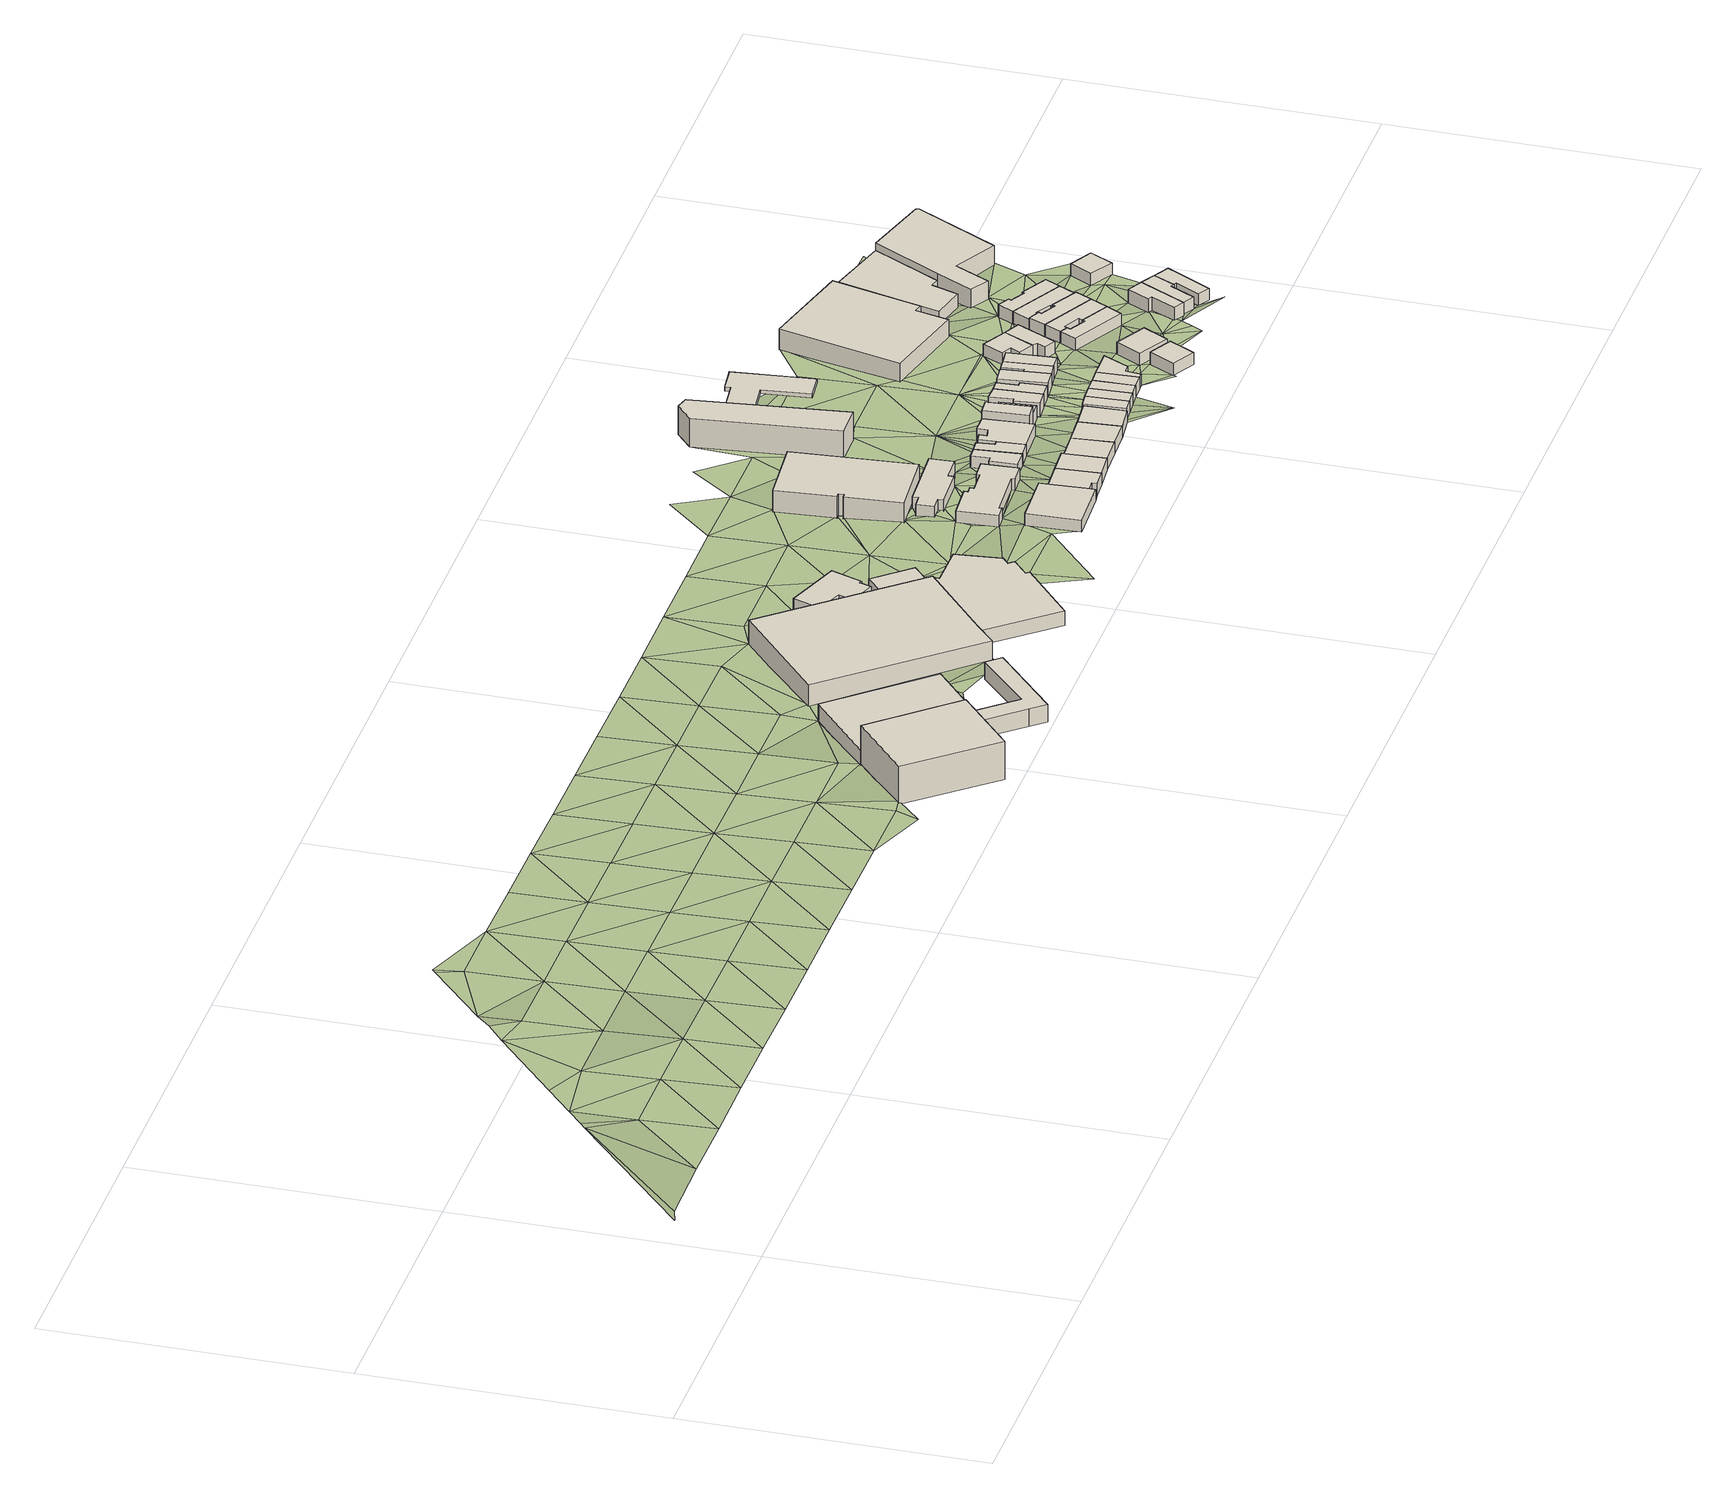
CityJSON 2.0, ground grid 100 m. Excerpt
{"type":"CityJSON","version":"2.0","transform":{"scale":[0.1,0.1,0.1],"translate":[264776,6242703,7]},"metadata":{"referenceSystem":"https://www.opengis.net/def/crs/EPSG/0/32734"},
"CityObjects":{
"building1":{"type":"Building","attributes":{"address":"33 Salt River Road Salt River Cape Town","building":"industrial","building:levels":"4","footprint":{"type":"Polygon"},"plus_code":"CMXXXRXQ+XXR","ground_height":13.83,"building_height":12.5,"roof_height":26.33},"geometry":[{"type":"Solid","lod":"1","boundaries":[[[[0,1,2,3,4]],[[1,5,6,7,2]],[[5,8,9,10,11,7,6]],[[8,0,4,3,11,10,9]],[[3,2,7,11]],[[8,5,1,0]]]]}]},
"building2":{"type":"Building","attributes":{"address":"Salt River Road Salt River Cape Town","building":"commercial","building:levels":"1","footprint":{"type":"Polygon"},"plus_code":"CQX9XQXW+XVV","ground_height":13.51,"building_height":4.1,"roof_height":17.61},"geometry":[{"type":"Solid","lod":"1","boundaries":[[[[12,13,9,4]],[[13,14,15,9]],[[14,16,17,15]],[[16,18,19,17]],[[18,20,21,19]],[[20,22,23,21]],[[22,24,25,23]],[[24,26,27,25]],[[26,28,29,27]],[[28,30,31,29]],[[30,32,33,31]],[[32,12,4,33]],[[4,9,15,17,19,21,23,25,27,29,31,33]],[[32,30,28,26,24,22,20,18,16,14,13,12]]]]}]},
"building3":{"type":"Building","attributes":{"address":"Salt River","building":"industrial","building:levels":"2","footprint":{"type":"Polygon"},"plus_code":"CVX8XFXF+XPW","ground_height":11.62,"building_height":6.9,"roof_height":18.52},"geometry":[{"type":"Solid","lod":"1","boundaries":[[[[34,35,36,37,38]],[[35,39,40,41,37,36]],[[39,42,43,41,40]],[[42,44,45,43]],[[44,34,38,45]],[[38,37,41,43,45]],[[44,42,39,35,34]]]]}]},
"building4":{"type":"Building","attributes":{"address":"10 Durham Avenue Salt River Cape Town","building":"commercial","building:levels":"1","footprint":{"type":"Polygon"},"plus_code":"C2XXX3XH+X3V","ground_height":12.33,"building_height":4.1,"roof_height":16.43},"geometry":[{"type":"Solid","lod":"1","boundaries":[[[[46,47,48,36]],[[47,49,50,48]],[[49,51,52,50]],[[51,53,54,52]],[[53,55,56,54]],[[55,57,58,56]],[[57,59,60,58]],[[59,61,62,60]],[[61,63,64,62]],[[63,65,40,64]],[[65,46,36,40]],[[36,48,50,52,54,56,58,60,62,64,40]],[[65,63,61,59,57,55,53,51,49,47,46]]]]}]},
"building5":{"type":"Building","attributes":{"address":"2 Durham Avenue Salt River 0792 Cape Town Western Cape","building":"retail","building:levels":"1","footprint":{"type":"Polygon"},"plus_code":"C2XPX3X6+X2R","ground_height":10.75,"building_height":4.1,"roof_height":14.85},"geometry":[{"type":"Solid","lod":"1","boundaries":[[[[66,67,68,69]],[[67,70,71,68]],[[70,72,73,71]],[[72,74,75,73]],[[74,76,77,75]],[[76,78,79,77]],[[78,80,81,79]],[[80,66,69,81]],[[69,68,71,73,75,77,79,81]],[[80,78,76,74,72,70,67,66]]]]}]},
"building6":{"type":"Building","attributes":{"address":"Salt River","building":"retail","building:levels":"1","footprint":{"type":"Polygon"},"plus_code":"C3X4XJXW+XCV","ground_height":11.52,"building_height":4.1,"roof_height":15.62},"geometry":[{"type":"Solid","lod":"1","boundaries":[[[[82,83,84,85]],[[83,86,87,84]],[[86,88,89,87]],[[88,82,85,89]],[[85,84,87,89]],[[88,86,83,82]]]]}]},
"building7":{"type":"Building","attributes":{"address":"17 Durham Avenue Salt River Cape Town","building":"commercial","building:levels":"1","footprint":{"type":"Polygon"},"plus_code":"C6X2XQXF+X9W","ground_height":11.42,"building_height":4.1,"roof_height":15.52},"geometry":[{"type":"Solid","lod":"1","boundaries":[[[[90,91,92,93]],[[91,94,95,92]],[[94,96,97,95]],[[96,98,99,97]],[[98,100,101,99]],[[100,90,93,101]],[[93,92,95,97,99,101]],[[100,98,96,94,91,90]]]]}]},
"building8":{"type":"Building","attributes":{"address":"Durham Avenue Salt River Cape Town","building":"commercial","building:levels":"1","footprint":{"type":"Polygon"},"plus_code":"C6X5X8X8+XJX","ground_height":10.55,"building_height":4.1,"roof_height":14.65},"geometry":[{"type":"Solid","lod":"1","boundaries":[[[[102,103,104,105]],[[103,106,107,104]],[[106,108,109,107]],[[108,110,111,109]],[[110,112,113,111]],[[112,114,115,113]],[[114,116,117,115]],[[116,118,119,117]],[[118,120,121,119]],[[120,122,123,121]],[[122,124,125,123]],[[124,126,127,125]],[[126,128,129,127]],[[128,102,105,129]],[[105,104,107,109,111,113,115,117,119,121,123,125,127,129]],[[128,126,124,122,120,118,116,114,112,110,108,106,103,102]]]]}]},
"building9":{"type":"Building","attributes":{"address":"4 Chapel Street Salt River Cape Town","building":"house","building:levels":"1","footprint":{"type":"Polygon"},"plus_code":"C6XQX3XQ+XRX","ground_height":11.42,"building_height":4.1,"roof_height":15.52},"geometry":[{"type":"Solid","lod":"1","boundaries":[[[[130,91,92,131]],[[91,90,93,92]],[[90,132,133,93]],[[132,134,135,133]],[[134,136,137,135]],[[136,130,131,137]],[[131,92,93,133,135,137]],[[136,134,132,90,91,130]]]]}]},
"building10":{"type":"Building","attributes":{"address":"9 Durham Avenue Salt River Cape Town","building":"commercial","building:levels":"2","footprint":{"type":"Polygon"},"plus_code":"C5XPXXX2+X4X","ground_height":9.58,"building_height":6.9,"roof_height":16.48},"geometry":[{"type":"Solid","lod":"1","boundaries":[[[[138,139,140,141]],[[139,142,143,140]],[[142,144,145,143]],[[144,146,147,145]],[[146,148,149,147]],[[148,150,151,149]],[[150,152,153,151]],[[152,138,141,153]],[[141,140,143,145,147,149,151,153]],[[152,150,148,146,144,142,139,138]]]]}]},
"building11":{"type":"Building","attributes":{"address":"Durham Avenue Salt River Cape Town","building":"commercial","building:levels":"1","footprint":{"type":"Polygon"},"plus_code":"C6X6X2X7+X9V","ground_height":9.77,"building_height":4.1,"roof_height":13.87},"geometry":[{"type":"Solid","lod":"1","boundaries":[[[[154,155,156,157]],[[155,158,159,156]],[[158,160,161,159]],[[160,162,163,161]],[[162,164,165,163]],[[164,166,167,165]],[[166,168,169,167]],[[168,170,171,169]],[[170,172,173,171]],[[172,154,157,173]],[[157,156,159,161,163,165,167,169,171,173]],[[172,170,168,166,164,162,160,158,155,154]]]]}]},
"building12":{"type":"Building","attributes":{"address":"6 Chapel Street Salt River Cape Town","building":"house","building:levels":"1","footprint":{"type":"Polygon"},"plus_code":"C7X6XFXW+X2R","ground_height":11.42,"building_height":4.1,"roof_height":15.52},"geometry":[{"type":"Solid","lod":"1","boundaries":[[[[174,175,137,131]],[[175,176,177,178,137]],[[176,179,180,181,178,177]],[[179,182,183,181,180]],[[182,174,131,183]],[[131,137,178,181,183]],[[182,179,176,175,174]]]]}]},
"building13":{"type":"Building","attributes":{"address":"Chapel Street Salt River Cape Town","building":"house","building:levels":"1","footprint":{"type":"Polygon"},"plus_code":"C7X4XXXR+XFX","ground_height":10.55,"building_height":4.1,"roof_height":14.65},"geometry":[{"type":"Solid","lod":"1","boundaries":[[[[184,185,186,187]],[[185,188,189,186]],[[188,190,191,189]],[[190,192,193,191]],[[192,194,195,193]],[[194,184,187,195]],[[187,186,189,191,193,195]],[[194,192,190,188,185,184]]]]}]},
"building14":{"type":"Building","attributes":{"address":"8 Chapel Street Salt River Cape Town","building":"house","building:levels":"1","footprint":{"type":"Polygon"},"plus_code":"C7XMXVXW+XVX","ground_height":11.31,"building_height":4.1,"roof_height":15.41},"geometry":[{"type":"Solid","lod":"1","boundaries":[[[[179,176,177,180]],[[176,196,197,177]],[[196,198,199,197]],[[198,179,180,199]],[[180,177,197,199]],[[198,196,176,179]]]]}]},
"building15":{"type":"Building","attributes":{"address":"Chapel Street Salt River Cape Town","building":"house","building:levels":"1","footprint":{"type":"Polygon"},"plus_code":"C7XCXWX7+X5W","ground_height":10.61,"building_height":4.1,"roof_height":14.71},"geometry":[{"type":"Solid","lod":"1","boundaries":[[[[185,184,187,200,201,186]],[[184,202,203,200,187]],[[202,204,205,203]],[[204,206,207,205]],[[206,208,209,207]],[[208,185,186,201,209]],[[201,200,203,205,207,209]],[[208,206,204,202,184,185]]]]}]},
"building16":{"type":"Building","attributes":{"address":"10 Chapel Street Salt River Cape Town","building":"house","building:levels":"1","footprint":{"type":"Polygon"},"plus_code":"C8X5XMXG+X4W","ground_height":11.31,"building_height":4.1,"roof_height":15.41},"geometry":[{"type":"Solid","lod":"1","boundaries":[[[[198,196,197,199]],[[196,210,211,212,197]],[[210,213,214,215,212,211]],[[213,198,199,215,214]],[[199,197,212,215]],[[213,210,196,198]]]]}]},
"building17":{"type":"Building","attributes":{"address":"13 Chapel Street Salt River Cape Town","building":"house","building:levels":"1","footprint":{"type":"Polygon"},"plus_code":"C7XVXWXP+X6R","ground_height":10.61,"building_height":4.1,"roof_height":14.71},"geometry":[{"type":"Solid","lod":"1","boundaries":[[[[202,216,217,203]],[[216,218,219,217]],[[218,220,221,219]],[[220,222,223,221]],[[222,224,225,223]],[[224,226,227,225]],[[226,228,229,227]],[[228,230,231,229]],[[230,204,205,231]],[[204,202,203,205]],[[203,217,219,221,223,225,227,229,231,205]],[[204,230,228,226,224,222,220,218,216,202]]]]}]},
"building18":{"type":"Building","attributes":{"address":"398 Percy Street Salt River Cape Town","building":"retail","building:levels":"3","footprint":{"type":"Polygon"},"plus_code":"C7X4X9X2+X3X","ground_height":8.52,"building_height":9.7,"roof_height":18.22},"geometry":[{"type":"Solid","lod":"1","boundaries":[[[[232,233,234,235]],[[233,236,237,234]],[[236,238,239,237]],[[238,240,241,239]],[[240,232,235,241]],[[235,234,237,239,241]],[[240,238,236,233,232]]]]}]},
"building19":{"type":"Building","attributes":{"address":"12 Chapel Street Salt River Cape Town","building":"house","building:levels":"1","footprint":{"type":"Polygon"},"plus_code":"C8XMXFXG+X6V","ground_height":11.13,"building_height":4.1,"roof_height":15.23},"geometry":[{"type":"Solid","lod":"1","boundaries":[[[[242,243,211,214]],[[243,244,245,211]],[[244,246,247,245]],[[246,242,214,247]],[[214,211,245,247]],[[246,244,243,242]]]]}]},
"building20":{"type":"Building","attributes":{"address":"Chapel Street Salt River Cape Town","building":"house","building:levels":"2","footprint":{"type":"Polygon"},"plus_code":"C8X8XGXV+XFW","ground_height":10.61,"building_height":6.9,"roof_height":17.51},"geometry":[{"type":"Solid","lod":"1","boundaries":[[[[248,249,250,251,252,253]],[[249,254,221,255,251,250]],[[254,256,219,257,255,221]],[[256,248,253,252,257,219]],[[252,251,255,257]],[[256,254,249,248]]]]}]},
"building21":{"type":"Building","attributes":{"address":"Chapel Street Salt River Cape Town","building":"house","building:levels":"1","footprint":{"type":"Polygon"},"plus_code":"C8XHXXX6+X5X","ground_height":10.62,"building_height":4.1,"roof_height":14.72},"geometry":[{"type":"Solid","lod":"1","boundaries":[[[[248,258,259,253]],[[258,260,261,259]],[[260,262,263,261]],[[262,264,265,263]],[[264,249,250,265]],[[249,248,253,250]],[[253,259,261,263,265,250]],[[249,264,262,260,258,248]]]]}]},
"building22":{"type":"Building","attributes":{"address":"14 Chapel Street Salt River Cape Town","building":"house","building:levels":"1","footprint":{"type":"Polygon"},"plus_code":"C9X3XRX9+XPX","ground_height":11.13,"building_height":4.1,"roof_height":15.23},"geometry":[{"type":"Solid","lod":"1","boundaries":[[[[266,267,268,269]],[[267,270,271,268]],[[270,272,273,271]],[[272,266,269,273]],[[269,268,271,273]],[[272,270,267,266]]]]}]},
"building23":{"type":"Building","attributes":{"address":"16 Chapel Street Salt River Cape Town","building":"house","building:levels":"1","footprint":{"type":"Polygon"},"plus_code":"C9X8XGXW+XCR","ground_height":11.13,"building_height":4.1,"roof_height":15.23},"geometry":[{"type":"Solid","lod":"1","boundaries":[[[[274,266,269,275]],[[266,272,273,269]],[[272,276,277,273]],[[276,274,275,277]],[[275,269,273,277]],[[276,272,266,274]]]]}]},
"building24":{"type":"Building","attributes":{"address":"21 Chapel Street Salt River Cape Town","building":"house","building:levels":"1","footprint":{"type":"Polygon"},"plus_code":"C8XXX7XC+XJV","ground_height":10.62,"building_height":4.1,"roof_height":14.72},"geometry":[{"type":"Solid","lod":"1","boundaries":[[[[278,279,280,281]],[[279,282,283,280]],[[282,284,285,283]],[[284,286,287,285]],[[286,288,289,287]],[[288,278,281,289]],[[281,280,283,285,287,289]],[[288,286,284,282,279,278]]]]}]},
"building25":{"type":"Building","attributes":{"address":"18 Chapel Street Salt River Cape Town","building":"house","building:levels":"1","footprint":{"type":"Polygon"},"plus_code":"C9XHX8X9+XPW","ground_height":11.13,"building_height":4.1,"roof_height":15.23},"geometry":[{"type":"Solid","lod":"1","boundaries":[[[[290,274,291,275,292,293]],[[274,276,277,275,291]],[[276,294,295,277]],[[294,290,293,292,295]],[[292,275,277,295]],[[294,276,274,290]]]]}]},
"building26":{"type":"Building","attributes":{"address":"23 Chapel Street Salt River Cape Town","building":"house","building:levels":"1","footprint":{"type":"Polygon"},"plus_code":"C9X6XMXP+XXR","ground_height":10.62,"building_height":4.1,"roof_height":14.72},"geometry":[{"type":"Solid","lod":"1","boundaries":[[[[278,296,297,281]],[[296,298,299,297]],[[298,300,301,299]],[[300,302,303,301]],[[302,279,280,303]],[[279,278,281,280]],[[281,297,299,301,303,280]],[[279,302,300,298,296,278]]]]}]},
"building27":{"type":"Building","attributes":{"building":"roof","building:levels":"1","footprint":{"type":"Polygon"},"plus_code":"C8XGXWX2+XPR","ground_height":8.46,"bottom_roof_height":11.26,"roof_height":12.56},"geometry":[{"type":"Solid","lod":"1","boundaries":[[[[304,305,306,307,308,309]],[[305,310,311,307,306]],[[310,312,313,311]],[[312,314,315,313]],[[314,316,317,315]],[[316,318,319,317]],[[318,320,321,319]],[[320,304,309,308,321]],[[308,307,311,313,315,317,319,321]],[[320,318,316,314,312,310,305,304]]]]}]},
"building28":{"type":"Building","attributes":{"address":"20 Chapel Street Salt River Cape Town","building":"house","building:levels":"1","footprint":{"type":"Polygon"},"plus_code":"C9XRX7XX+XVX","ground_height":10.98,"building_height":4.1,"roof_height":15.08},"geometry":[{"type":"Solid","lod":"1","boundaries":[[[[322,323,293,324]],[[323,325,326,293]],[[325,327,328,326]],[[327,322,324,328]],[[324,293,326,328]],[[327,325,323,322]]]]}]},
"building29":{"type":"Building","attributes":{"address":"Chapel Street Salt River Cape Town","building":"house","building:levels":"1","footprint":{"type":"Polygon"},"plus_code":"C9XHXCX6+XHW","ground_height":10.62,"building_height":4.1,"roof_height":14.72},"geometry":[{"type":"Solid","lod":"1","boundaries":[[[[329,330,331,332,333,334]],[[330,335,336,332,331]],[[335,337,338,336]],[[337,339,340,338]],[[339,329,334,333,340]],[[333,332,336,338,340]],[[339,337,335,330,329]]]]}]},
"building30":{"type":"Building","attributes":{"address":"22 Chapel Street Salt River Cape Town","building":"house","building:levels":"1","footprint":{"type":"Polygon"},"plus_code":"CCX4XJXQ+XQX","ground_height":10.98,"building_height":4.1,"roof_height":15.08},"geometry":[{"type":"Solid","lod":"1","boundaries":[[[[322,327,328,324]],[[327,341,342,328]],[[341,343,344,342]],[[343,345,346,344]],[[345,347,348,346]],[[347,322,324,348]],[[324,328,342,344,346,348]],[[347,345,343,341,327,322]]]]}]},
"building31":{"type":"Building","attributes":{"address":"Chapel Street Salt River Cape Town","building":"house","building:levels":"1","footprint":{"type":"Polygon"},"plus_code":"C9XRXRX3+XMV","ground_height":10.4,"building_height":4.1,"roof_height":14.5},"geometry":[{"type":"Solid","lod":"1","boundaries":[[[[349,350,351,352]],[[350,353,354,351]],[[353,355,334,354]],[[355,356,357,334]],[[356,358,359,357]],[[358,349,352,359]],[[352,351,354,334,357,359]],[[358,356,355,353,350,349]]]]}]},
"building32":{"type":"Building","attributes":{"address":"Chapel Street Salt River Cape Town","building":"house","building:levels":"1","footprint":{"type":"Polygon"},"plus_code":"CCX3XFXW+X2W","ground_height":10.4,"building_height":4.1,"roof_height":14.5},"geometry":[{"type":"Solid","lod":"1","boundaries":[[[[349,358,359,352]],[[358,360,361,359]],[[360,362,363,361]],[[362,349,352,363]],[[352,359,361,363]],[[362,360,358,349]]]]}]},
"building33":{"type":"Building","attributes":{"address":"26 Addison Road Salt River Cape Town","building":"house","building:levels":"1","footprint":{"type":"Polygon"},"plus_code":"CCXRX2XX+X8W","ground_height":10.98,"building_height":4.1,"roof_height":15.08},"geometry":[{"type":"Solid","lod":"1","boundaries":[[[[364,365,366,367]],[[365,368,369,366]],[[368,370,371,369]],[[370,364,367,371]],[[367,366,369,371]],[[370,368,365,364]]]]}]},
"building34":{"type":"Building","attributes":{"address":"24 Addison Road Salt River Cape Town","building":"house","building:levels":"1","footprint":{"type":"Polygon"},"plus_code":"CFX2XJXQ+XGX","ground_height":10.82,"building_height":4.1,"roof_height":14.92},"geometry":[{"type":"Solid","lod":"1","boundaries":[[[[372,373,374,375]],[[373,376,377,374]],[[376,378,379,377]],[[378,372,375,379]],[[375,374,377,379]],[[378,376,373,372]]]]}]},
"building35":{"type":"Building","attributes":{"address":"Chapel Street Salt River Cape Town","building":"house","building:levels":"1","footprint":{"type":"Polygon"},"plus_code":"CCXFXWXM+XXW","ground_height":9.79,"building_height":4.1,"roof_height":13.89},"geometry":[{"type":"Solid","lod":"1","boundaries":[[[[380,381,382,383]],[[381,384,385,382]],[[384,386,387,385]],[[386,388,389,387]],[[388,390,391,389]],[[390,380,383,391]],[[383,382,385,387,389,391]],[[390,388,386,384,381,380]]]]}]},
"building36":{"type":"Building","attributes":{"address":"Chapel Street Salt River Cape Town","building":"house","building:levels":"1","footprint":{"type":"Polygon"},"plus_code":"CCXRX5X4+X9W","ground_height":9.79,"building_height":4.1,"roof_height":13.89},"geometry":[{"type":"Solid","lod":"1","boundaries":[[[[392,393,391,383]],[[393,394,395,391]],[[394,396,397,395]],[[396,398,399,397]],[[398,400,401,399]],[[400,392,383,401]],[[383,391,395,397,399,401]],[[400,398,396,394,393,392]]]]}]},
"building37":{"type":"Building","attributes":{"address":"14 Addison Road Salt River Cape Town","building":"house","building:levels":"1","footprint":{"type":"Polygon"},"plus_code":"CFX9XWX8+X9V","ground_height":10.23,"building_height":4.1,"roof_height":14.33},"geometry":[{"type":"Solid","lod":"1","boundaries":[[[[402,403,404,405]],[[403,406,407,404]],[[406,408,409,407]],[[408,410,411,409]],[[410,412,413,411]],[[412,414,415,413]],[[414,416,417,415]],[[416,402,405,417]],[[405,404,407,409,411,413,415,417]],[[416,414,412,410,408,406,403,402]]]]}]},
"building38":{"type":"Building","attributes":{"address":"Albert Road Salt River Cape Town","building":"retail","building:levels":"2","footprint":{"type":"Polygon"},"plus_code":"CCXFX3XM+XCW","ground_height":8.26,"building_height":6.9,"roof_height":15.16},"geometry":[{"type":"Solid","lod":"1","boundaries":[[[[418,419,420,421]],[[419,422,423,420]],[[422,424,425,423]],[[424,426,427,425]],[[426,428,429,427]],[[428,418,421,429]],[[421,420,423,425,427,429]],[[428,426,424,422,419,418]]]]}]},
"building39":{"type":"Building","attributes":{"address":"12 Addison Road Salt River Cape Town","building":"house","building:levels":"1","footprint":{"type":"Polygon"},"plus_code":"CFXJXVXM+XJW","ground_height":10.23,"building_height":4.1,"roof_height":14.33},"geometry":[{"type":"Solid","lod":"1","boundaries":[[[[412,410,411,413]],[[410,430,431,411]],[[430,432,433,431]],[[432,403,404,433]],[[403,402,405,404]],[[402,434,435,405]],[[434,436,437,435]],[[436,412,413,437]],[[413,411,431,433,404,405,435,437]],[[436,434,402,403,432,430,410,412]]]]}]},
"building40":{"type":"Building","attributes":{"address":"10 Addison Road Salt River Cape Town","building":"house","building:levels":"1","footprint":{"type":"Polygon"},"plus_code":"CFXMXMXX+XGV","ground_height":10.23,"building_height":4.1,"roof_height":14.33},"geometry":[{"type":"Solid","lod":"1","boundaries":[[[[438,439,440,435]],[[439,441,442,443,440]],[[441,444,445,446,443,442]],[[444,447,448,446,445]],[[447,449,450,448]],[[449,451,452,453,450]],[[451,454,455,437,453,452]],[[454,438,435,437,455]],[[435,440,443,446,448,450,453,437]],[[454,451,449,447,444,441,439,438]]]]}]},
"building41":{"type":"Building","attributes":{"address":"8 Addison Road Salt River Cape Town","building":"house","building:levels":"1","footprint":{"type":"Polygon"},"plus_code":"CFXVX6X5+XRV","ground_height":9.57,"building_height":4.1,"roof_height":13.67},"geometry":[{"type":"Solid","lod":"1","boundaries":[[[[439,456,457,458]],[[456,459,460,457]],[[459,451,452,460]],[[451,449,461,452]],[[449,462,463,461]],[[462,464,465,463]],[[464,441,442,465]],[[441,439,458,442]],[[458,457,460,452,461,463,465,442]],[[441,464,462,449,451,459,456,439]]]]}]},
"building42":{"type":"Building","attributes":{"address":"2 Tennyson Street Salt River Cape Town","building":"house","building:levels":"1","footprint":{"type":"Polygon"},"plus_code":"CGX9X4XX+XXX","ground_height":10.53,"building_height":4.1,"roof_height":14.63},"geometry":[{"type":"Solid","lod":"1","boundaries":[[[[466,467,468,469]],[[467,470,471,468]],[[470,472,473,471]],[[472,474,475,473]],[[474,476,477,475]],[[476,466,469,477]],[[469,468,471,473,475,477]],[[476,474,472,470,467,466]]]]}]},
"building43":{"type":"Building","attributes":{"address":"6A Addison Road Salt River Cape Town","building":"house","building:levels":"1","footprint":{"type":"Polygon"},"plus_code":"CFXXXVXJ+XRR","ground_height":9.57,"building_height":4.1,"roof_height":13.67},"geometry":[{"type":"Solid","lod":"1","boundaries":[[[[478,479,457,460]],[[479,480,481,457]],[[480,482,483,481]],[[482,484,485,483]],[[484,486,487,485]],[[486,488,489,487]],[[488,490,491,489]],[[490,478,460,491]],[[460,457,481,483,485,487,489,491]],[[490,488,486,484,482,480,479,478]]]]}]},
"building44":{"type":"Building","attributes":{"address":"4 Tennyson Street Salt River Cape Town","building":"house","building:levels":"1","footprint":{"type":"Polygon"},"plus_code":"CGXPXMXG+XWX","ground_height":10.53,"building_height":4.1,"roof_height":14.63},"geometry":[{"type":"Solid","lod":"1","boundaries":[[[[492,493,469,494]],[[493,495,477,469]],[[495,496,497,477]],[[496,498,499,497]],[[498,500,501,499]],[[500,492,494,501]],[[494,469,477,497,499,501]],[[500,498,496,495,493,492]]]]}]},
"building45":{"type":"Building","attributes":{"address":"6 Tennyson Street Salt River Cape Town","building":"house","building:levels":"1","footprint":{"type":"Polygon"},"plus_code":"CGXVX7XH+XXX","ground_height":10.53,"building_height":4.1,"roof_height":14.63},"geometry":[{"type":"Solid","lod":"1","boundaries":[[[[502,492,494,503]],[[492,500,501,494]],[[500,504,505,501]],[[504,506,507,505]],[[506,508,509,507]],[[508,502,503,509]],[[503,494,501,505,507,509]],[[508,506,504,500,492,502]]]]}]},
"building46":{"type":"Building","attributes":{"address":"422 Albert Road Salt River Cape Town","building":"retail","building:levels":"1","footprint":{"type":"Polygon"},"plus_code":"CFXWXHXG+XWR","ground_height":8.79,"building_height":4.1,"roof_height":12.89},"geometry":[{"type":"Solid","lod":"1","boundaries":[[[[510,511,512,513]],[[511,514,515,512]],[[514,516,517,515]],[[516,518,519,517]],[[518,520,521,519]],[[520,510,513,521]],[[513,512,515,517,519,521]],[[520,518,516,514,511,510]]]]}]},
"building47":{"type":"Building","attributes":{"address":"1 Tennyson Street Salt River Cape Town","building":"house","building:levels":"1","footprint":{"type":"Polygon"},"plus_code":"CHX4XCX5+XXR","ground_height":9.95,"building_height":4.1,"roof_height":14.05},"geometry":[{"type":"Solid","lod":"1","boundaries":[[[[522,523,524,525]],[[523,526,527,524]],[[526,528,529,527]],[[528,522,525,529]],[[525,524,527,529]],[[528,526,523,522]]]]}]},
"building48":{"type":"Building","attributes":{"address":"Addison House Albert Road Salt River Cape Town","building":"retail","building:levels":"2","footprint":{"type":"Polygon"},"plus_code":"CGXXXPXM+X3X","ground_height":8.54,"building_height":6.9,"roof_height":15.44},"geometry":[{"type":"Solid","lod":"1","boundaries":[[[[530,531,521,532,533,513]],[[531,534,535,532,521]],[[534,536,537,535]],[[536,538,539,537]],[[538,540,541,539]],[[540,542,543,541]],[[542,544,545,543]],[[544,530,513,533,545]],[[533,532,535,537,539,541,543,545]],[[544,542,540,538,536,534,531,530]]]]}]},
"terrain1":{"type":"TINRelief","geometry":[{"type":"CompositeSurface","lod":"1","boundaries":[[[546,547,548]],[[548,547,549]],[[550,549,551]],[[550,548,549]],[[552,548,550]],[[550,553,552]],[[550,551,554]],[[553,550,554]],[[554,551,555]],[[553,556,557]],[[553,554,556]],[[558,554,555]],[[556,559,557]],[[554,558,556]],[[558,555,560]],[[558,561,556]],[[556,561,559]],[[558,560,562]],[[561,563,559]],[[559,563,564]],[[562,560,565]],[[561,558,566]],[[567,564,563]],[[558,562,566]],[[563,561,568]],[[568,567,563]],[[561,566,568]],[[569,562,565]],[[568,570,567]],[[569,565,571]],[[570,572,567]],[[573,566,562]],[[562,569,573]],[[566,574,568]],[[572,570,575]],[[566,573,574]],[[570,568,576]],[[577,569,571]],[[576,575,570]],[[568,574,576]],[[577,573,569]],[[577,571,578]],[[579,574,573]],[[573,577,579]],[[576,574,580]],[[580,574,579]],[[577,578,581]],[[577,581,579]],[[581,578,582]],[[580,583,576]],[[580,579,584]],[[584,579,581]],[[583,580,585]],[[580,584,586]],[[581,582,587]],[[580,586,585]],[[587,582,588]],[[584,581,589]],[[589,586,584]],[[581,587,589]],[[585,586,590]],[[589,590,586]],[[587,588,591]],[[592,593,588]],[[587,591,589]],[[588,593,591]],[[585,590,594]],[[593,592,595]],[[596,590,589]],[[589,591,597]],[[593,595,591]],[[594,590,596]],[[596,589,597]],[[0,591,595]],[[598,597,591]],[[594,596,599]],[[598,591,0]],[[596,597,600]],[[597,598,601]],[[600,599,596]],[[600,597,601]],[[598,0,32]],[[602,599,600]],[[598,32,601]],[[603,600,601]],[[604,601,32]],[[605,606,607]],[[603,601,604]],[[602,600,608]],[[609,604,32]],[[600,603,608]],[[609,32,610]],[[605,611,610]],[[604,609,612]],[[612,603,604]],[[610,611,613]],[[614,609,610]],[[615,608,603]],[[613,614,610]],[[613,616,614]],[[603,612,615]],[[609,42,612]],[[612,42,615]],[[42,617,615]],[[42,618,617]],[[42,67,618]],[[67,42,619]],[[42,620,619]],[[621,622,619]],[[619,620,621]],[[618,623,617]],[[86,621,620]],[[618,67,623]],[[86,624,621]],[[86,620,625]],[[86,83,624]],[[625,620,626]],[[627,624,83]],[[628,627,83]],[[67,629,623]],[[625,626,630]],[[83,629,628]],[[631,617,623]],[[59,626,632]],[[633,634,635]],[[636,635,637]],[[636,633,635]],[[626,59,630]],[[638,639,633]],[[638,633,636]],[[83,630,640]],[[640,629,83]],[[641,630,59]],[[59,638,641]],[[629,642,623]],[[643,636,637]],[[640,630,641]],[[631,623,642]],[[638,636,643]],[[640,642,629]],[[644,641,638]],[[642,645,631]],[[638,643,646]],[[647,640,641]],[[646,644,638]],[[644,648,641]],[[649,641,648]],[[642,640,650]],[[647,641,649]],[[646,643,651]],[[640,647,652]],[[640,652,650]],[[645,642,653]],[[649,648,644]],[[644,646,654]],[[653,642,650]],[[655,647,649]],[[655,656,647]],[[649,657,655]],[[654,646,94]],[[656,658,647]],[[649,126,657]],[[659,650,652]],[[655,657,660]],[[661,659,652]],[[108,662,654]],[[658,656,663]],[[664,645,653]],[[645,664,665]],[[654,94,110]],[[90,100,134]],[[647,658,666]],[[124,122,126]],[[108,654,110]],[[132,90,134]],[[667,657,126]],[[126,122,667]],[[116,122,120]],[[130,94,91]],[[116,120,118]],[[116,667,122]],[[110,94,112]],[[664,653,152]],[[94,130,112]],[[666,658,166]],[[667,116,114]],[[667,164,162]],[[112,130,194]],[[164,667,114]],[[194,192,112]],[[192,114,112]],[[194,130,184]],[[668,666,166]],[[114,192,190]],[[184,130,182]],[[666,668,669]],[[164,114,188]],[[190,188,114]],[[152,666,669]],[[670,664,152]],[[670,671,664]],[[164,185,166]],[[164,188,185]],[[166,672,668]],[[202,184,182]],[[198,182,179]],[[668,672,669]],[[166,185,208]],[[669,672,152]],[[202,182,198]],[[672,670,152]],[[230,208,206]],[[230,206,204]],[[166,208,673]],[[674,672,166]],[[202,198,216]],[[230,673,208]],[[670,672,236]],[[226,224,228]],[[166,673,674]],[[230,228,673]],[[228,224,222]],[[216,198,213]],[[222,673,228]],[[220,673,222]],[[213,675,216]],[[218,216,675]],[[676,674,673]],[[249,673,220]],[[675,213,246]],[[232,674,677]],[[678,673,249]],[[246,244,270]],[[675,246,679]],[[680,677,674]],[[676,680,674]],[[270,244,681]],[[267,246,270]],[[267,682,246]],[[246,682,679]],[[681,272,270]],[[683,678,684]],[[679,682,685]],[[683,679,685]],[[678,686,673]],[[677,680,687]],[[688,682,267]],[[678,683,282]],[[689,683,685]],[[276,272,681]],[[688,267,266]],[[676,673,690]],[[282,683,689]],[[687,680,691]],[[681,294,276]],[[282,686,678]],[[266,692,688]],[[266,274,692]],[[680,676,690]],[[690,673,686]],[[279,686,282]],[[693,692,274]],[[274,290,693]],[[693,694,692]],[[302,686,279]],[[694,302,695]],[[691,680,696]],[[696,697,691]],[[694,693,335]],[[335,302,694]],[[686,302,335]],[[290,698,693]],[[698,290,322]],[[686,335,330]],[[690,696,680]],[[341,345,343]],[[330,699,686]],[[698,322,700]],[[686,701,690]],[[702,703,341]],[[345,341,704]],[[330,705,706]],[[704,341,703]],[[706,699,330]],[[707,700,322]],[[707,322,347]],[[686,699,381]],[[345,704,708]],[[703,709,704]],[[701,686,710]],[[708,347,345]],[[704,709,708]],[[349,381,699]],[[711,707,347]],[[349,362,384]],[[686,381,710]],[[701,712,690]],[[713,362,707]],[[347,708,714]],[[707,711,715]],[[384,381,349]],[[696,690,712]],[[713,707,715]],[[378,708,709]],[[384,362,386]],[[711,347,716]],[[362,713,386]],[[709,364,378]],[[714,716,347]],[[713,715,717]],[[718,715,711]],[[718,711,716]],[[715,719,717]],[[720,701,710]],[[381,380,710]],[[718,716,721]],[[722,378,364]],[[714,416,716]],[[372,378,723]],[[718,721,436]],[[380,720,710]],[[372,416,714]],[[723,378,722]],[[436,400,718]],[[408,403,410]],[[432,430,410]],[[406,403,408]],[[372,723,416]],[[403,432,410]],[[400,436,451]],[[722,724,723]],[[400,459,380]],[[723,724,725]],[[726,720,380]],[[400,451,459]],[[727,723,725]],[[459,726,380]],[[728,416,723]],[[729,720,730]],[[728,723,727]],[[449,731,732]],[[726,730,720]],[[732,462,449]],[[725,495,727]],[[733,729,730]],[[734,732,731]],[[416,728,402]],[[732,735,462]],[[725,496,495]],[[728,727,736]],[[496,725,737]],[[738,730,726]],[[402,728,467]],[[434,402,467]],[[730,739,733]],[[738,740,730]],[[737,506,496]],[[741,742,743]],[[498,496,506]],[[744,726,743]],[[742,741,745]],[[726,744,738]],[[498,506,500]],[[744,743,742]],[[500,506,504]],[[746,434,747]],[[418,733,739]],[[467,747,434]],[[748,740,738]],[[749,746,526]],[[467,493,747]],[[750,740,748]],[[746,747,526]],[[744,742,751]],[[747,493,492]],[[751,742,480]],[[749,523,480]],[[749,526,523]],[[528,747,492]],[[526,747,528]],[[751,480,523]],[[752,744,753]],[[751,753,744]],[[523,754,751]],[[739,510,755]]]}]}
},
"vertices":[
[2824,474,59],[2620,298,59],[2620,298,193],[2824,474,193],[2824,474,106],[2849,30,59],[2849,30,115],[2849,30,193],[3058,210,59],[3058,210,106],[3058,210,115],[3058,210,193],
[2824,474,46],[3058,210,46],[3196,51,46],[3196,51,106],[3237,3,46],[3237,3,106],[3472,209,46],[3472,209,106],[3432,254,46],[3432,254,106],[3249,87,46],[3249,87,106],[3116,239,46],[3116,239,106],[3156,270,46],[3156,270,106],[3183,241,46],[3183,241,106],[3328,364,46],[3328,364,106],[3057,671,46],[3057,671,106],
[3544,262,31],[3620,330,31],[3620,330,94],[3620,330,115],[3544,262,115],[3867,538,31],[3867,538,94],[3867,538,115],[3466,1003,31],[3466,1003,115],[3142,727,31],[3142,727,115],
[3620,330,43],[3808,108,43],[3808,108,94],[4003,272,43],[4003,272,94],[3994,283,43],[3994,283,94],[4052,332,43],[4052,332,94],[4036,350,43],[4036,350,94],[4061,371,43],[4061,371,94],[4044,523,43],[4044,523,94],[3895,524,43],[3895,524,94],[3895,538,43],[3895,538,94],[3867,538,43],
[3878,857,31],[3687,924,31],[3687,924,78],[3878,857,78],[3653,830,31],[3653,830,78],[3744,798,31],[3744,798,78],[3726,748,31],[3726,748,78],[3818,716,31],[3818,716,78],[3832,756,31],[3832,756,78],[3841,753,31],[3841,753,78],
[3950,615,38],[3847,733,38],[3847,733,86],[3950,615,86],[3783,678,38],[3783,678,86],[3886,560,38],[3886,560,86],
[4546,235,44],[4538,362,44],[4538,362,85],[4546,235,85],[4537,392,44],[4537,392,85],[4349,383,44],[4349,383,85],[4357,207,44],[4357,207,85],[4545,216,44],[4545,216,85],
[4332,459,36],[4377,462,36],[4377,462,76],[4332,459,76],[4377,471,36],[4377,471,76],[4553,482,36],[4553,482,76],[4554,470,36],[4554,470,76],[4622,475,36],[4622,475,76],[4615,595,36],[4615,595,76],[4549,591,36],[4549,591,76],[4550,580,36],[4550,580,76],[4469,575,36],[4469,575,76],[4468,589,36],[4468,589,76],[4444,587,36],[4444,587,76],[4444,600,36],[4444,600,76],[4323,592,36],[4323,592,76],
[4635,368,44],[4635,368,85],[4579,237,44],[4579,237,85],[4580,220,44],[4580,220,85],[4644,224,44],[4644,224,85],
[4263,1149,15],[4279,951,15],[4279,951,95],[4263,1149,95],[4295,953,15],[4295,953,95],[4297,934,15],[4297,934,95],[4283,933,15],[4283,933,95],[4298,746,15],[4298,746,95],[4531,764,15],[4531,764,95],[4498,1168,15],[4498,1168,95],
[4344,664,28],[4386,666,28],[4386,666,69],[4344,664,69],[4388,647,28],[4388,647,69],[4532,655,28],[4532,655,69],[4531,674,28],[4531,674,69],[4619,678,28],[4619,678,69],[4615,757,28],[4615,757,69],[4380,744,28],[4380,744,69],[4382,725,28],[4382,725,69],[4341,722,28],[4341,722,69],
[4635,368,43],[4644,224,43],[4734,231,43],[4734,231,84],[4734,231,85],[4726,365,43],[4726,365,84],[4726,365,85],[4726,373,43],[4726,373,85],
[4705,489,36],[4692,639,36],[4692,639,76],[4705,489,76],[4651,637,36],[4651,637,76],[4656,577,36],[4656,577,76],[4636,576,36],[4636,576,76],[4641,486,36],[4641,486,76],
[4833,236,43],[4833,236,84],[4823,371,43],[4823,371,84],
[4705,489,77],[4692,639,77],[4761,493,36],[4761,493,77],[4753,584,36],[4753,584,77],[4737,583,36],[4737,583,77],[4731,642,36],[4731,642,77],
[4931,240,43],[4931,240,82],[4931,240,84],[4921,377,43],[4921,377,82],[4921,377,84],
[4884,499,36],[4884,499,77],[4885,516,36],[4885,516,77],[4873,663,36],[4873,663,77],[4811,662,36],[4811,662,77],[4812,627,36],[4812,627,77],[4780,620,36],[4780,620,77],[4779,646,36],[4779,646,77],[4751,642,36],[4751,642,77],
[4686,1539,12],[4644,1550,12],[4644,1550,112],[4686,1539,112],[4582,1497,12],[4582,1497,112],[4632,1029,12],[4632,1029,112],[4749,1031,12],[4749,1031,112],
[4921,377,41],[4931,240,41],[5027,250,41],[5027,250,82],[5021,386,41],[5021,386,82],
[4938,521,28],[4926,667,28],[4926,667,77],[4926,667,105],[4938,521,105],[4938,521,77],[4873,663,28],[4873,663,105],[4885,516,28],[4885,516,105],
[4991,524,28],[4991,524,77],[4982,641,28],[4982,641,77],[4962,639,28],[4962,639,77],[4959,669,28],[4959,669,77],
[5078,397,41],[5030,392,41],[5030,392,82],[5078,397,82],[5040,255,41],[5040,255,82],[5085,259,41],[5085,259,82],
[5126,400,41],[5126,400,82],[5133,263,41],[5133,263,82],
[5064,522,29],[5054,677,29],[5054,677,77],[5064,522,77],[5003,679,29],[5003,679,77],[5011,601,29],[5011,601,77],[5000,600,29],[5000,600,77],[5009,517,29],[5009,517,77],
[5174,401,41],[5126,400,81],[5174,401,82],[5174,401,81],[5180,266,41],[5180,266,82],
[5116,526,29],[5116,526,77],[5110,610,29],[5110,610,77],[5095,609,29],[5095,609,77],[5091,680,29],[5091,680,77],
[4794,1442,43],[4803,1352,43],[4803,1352,54],[4803,1352,56],[4794,1442,56],[4794,1442,54],[4893,1362,43],[4893,1362,56],[4911,1204,43],[4911,1204,56],[5003,1214,43],[5003,1214,56],[4973,1481,43],[4973,1481,56],[4881,1471,43],[4881,1471,56],[4883,1452,43],[4883,1452,56],
[5226,404,40],[5174,401,40],[5226,404,81],[5180,266,40],[5180,266,81],[5232,268,40],[5232,268,81],
[5179,618,29],[5172,689,29],[5172,689,75],[5172,689,77],[5179,618,77],[5179,618,75],[5113,683,29],[5113,683,77],[5130,526,29],[5130,526,77],[5188,532,29],[5188,532,77],
[5251,269,40],[5251,269,81],[5256,318,40],[5256,318,81],[5284,320,40],[5284,320,81],[5327,406,40],[5327,406,81],
[5222,694,28],[5186,691,28],[5186,691,75],[5222,694,75],[5193,619,28],[5193,619,75],[5179,618,28],[5188,532,28],[5188,532,75],[5236,538,28],[5236,538,75],
[5287,542,28],[5287,542,75],[5275,700,28],[5275,700,75],
[5463,236,38],[5384,278,38],[5384,278,81],[5463,236,81],[5338,193,38],[5338,193,81],[5417,151,38],[5417,151,81],
[5522,335,38],[5417,391,38],[5417,391,79],[5522,335,79],[5370,306,38],[5370,306,79],[5476,250,38],[5476,250,79],
[5400,737,28],[5315,781,28],[5315,781,69],[5400,737,69],[5279,712,28],[5279,712,69],[5314,694,28],[5314,694,69],[5297,662,28],[5297,662,69],[5348,636,28],[5348,636,69],
[5400,737,26],[5348,636,26],[5363,625,26],[5363,625,69],[5348,596,26],[5348,596,69],[5388,577,26],[5388,577,69],[5455,710,26],[5455,710,69],
[5624,479,32],[5525,530,32],[5525,530,73],[5624,479,73],[5522,520,32],[5522,520,73],[5465,550,32],[5465,550,73],[5470,561,32],[5470,561,73],[5443,575,32],[5443,575,73],[5414,521,32],[5414,521,73],[5594,426,32],[5594,426,73],
[5536,1314,10],[5217,1393,10],[5217,1393,82],[5536,1314,82],[5116,986,10],[5116,986,82],[5406,914,10],[5406,914,82],[5433,1025,10],[5433,1025,82],[5462,1018,10],[5462,1018,82],
[5475,571,32],[5475,571,73],[5531,542,32],[5531,542,73],[5654,537,32],[5654,537,73],[5470,631,32],[5470,631,73],
[5654,537,26],[5682,592,26],[5682,592,73],[5590,641,26],[5590,641,67],[5590,641,73],[5586,631,26],[5586,631,67],[5586,631,73],[5531,659,26],[5531,659,73],[5536,668,26],[5536,668,73],[5496,688,26],[5496,688,67],[5496,688,73],[5470,631,26],[5470,631,67],
[5713,652,26],[5713,652,67],[5682,592,67],[5530,748,26],[5530,748,67],[5536,668,67],[5541,678,26],[5541,678,67],[5595,649,26],[5595,649,67],
[5786,417,29],[5734,444,29],[5734,444,76],[5786,417,76],[5694,370,29],[5694,370,76],[5709,362,29],[5709,362,76],[5666,281,29],[5666,281,76],[5704,261,29],[5704,261,76],
[5530,748,23],[5713,652,23],[5740,703,23],[5740,703,67],[5648,752,23],[5648,752,67],[5644,744,23],[5644,744,67],[5593,771,23],[5593,771,67],[5598,780,23],[5598,780,67],[5558,801,23],[5558,801,67],
[5836,390,35],[5786,417,35],[5836,390,76],[5704,261,35],[5743,241,35],[5743,241,76],[5787,324,35],[5787,324,76],[5799,318,35],[5799,318,76],
[5888,361,35],[5888,361,76],[5809,314,35],[5809,314,76],[5764,233,35],[5764,233,76],[5805,210,35],[5805,210,76],
[5783,1248,8],[5571,1305,8],[5571,1305,59],[5783,1248,59],[5484,966,8],[5484,966,59],[5598,939,8],[5598,939,59],[5628,1027,8],[5628,1027,59],[5659,1020,8],[5659,1020,59],
[5924,613,29],[5845,654,29],[5845,654,70],[5924,613,70],[5804,580,29],[5804,580,70],[5883,535,29],[5883,535,70],
[5783,1248,6],[5659,1020,6],[5659,1020,84],[5783,1248,84],[5593,898,6],[5593,898,84],[5657,861,6],[5657,861,84],[5717,977,6],[5717,977,84],[5864,899,6],[5864,899,84],[6015,1176,6],[6015,1176,84],[6010,1186,6],[6010,1186,84],
[3,274,90],[53,290,90],[479,688,78],[304,290,96],[555,540,86],[555,290,95],[501,707,78],[561,759,78],[806,540,86],[806,290,95],[806,790,77],[667,851,78],[1056,540,87],[929,1072,69],[1056,290,92],[1056,790,75],[1307,540,79],[1056,1045,70],[1000,1132,70],[1307,290,87],[1307,790,71],[1059,1184,62],[1307,1045,67],[1558,540,75],[1307,1295,62],[1558,290,83],[1277,1377,62],[1558,790,69],[1558,1045,64],[1290,1388,62],[1558,1295,59],[1808,540,72],[1808,290,81],[1808,790,64],[1808,1045,59],[2059,540,69],[2059,290,79],[1808,1295,54],[2059,790,61],[2059,1295,49],[2059,1045,55],[2310,540,66],[2310,290,74],[2310,790,57],[2310,1045,49],[2561,540,62],[2530,212,71],[2561,290,71],[2310,1295,44],[2620,298,71],[2561,1045,45],[2561,790,53],[2811,540,59],[2561,1295,38],[2811,1045,41],[2811,790,50],[2811,1295,33],[3062,1045,37],[3062,790,46],[3183,241,65],[3156,270,65],[3116,239,65],[3062,1295,29],[3142,727,46],[3328,364,59],[3312,290,59],[3312,1045,34],[3432,254,59],[3544,262,54],[3312,1295,26],[3472,209,54],[3563,1295,25],[3563,1045,31],[3653,830,39],[3867,538,45],[3726,748,38],[3744,798,38],[3814,1045,31],[3818,716,38],[3886,560,45],[3895,538,45],[3832,756,38],[3841,753,38],[3878,857,38],[3950,615,43],[3814,1295,25],[3895,524,45],[4052,332,50],[3994,283,50],[4003,272,50],[4065,290,50],[4075,90,58],[4061,371,50],[4036,350,50],[4065,790,35],[4065,540,43],[4065,1045,30],[4315,290,47],[4332,459,39],[4065,1295,24],[4349,383,47],[4298,746,33],[4315,540,39],[4323,592,39],[4279,951,26],[4357,207,47],[4283,933,26],[4263,1149,26],[4377,462,39],[4344,664,39],[4341,722,33],[4388,647,39],[4380,744,33],[4295,953,26],[4386,666,39],[4297,934,26],[4377,471,39],[4382,725,33],[4315,1295,20],[4229,1462,15],[4531,764,28],[4532,655,36],[4566,790,28],[4566,1045,21],[4566,1295,15],[4441,1447,12],[4632,1029,22],[4817,790,28],[4749,1031,21],[4938,521,36],[4817,1045,21],[4723,1311,13],[4959,669,29],[4991,524,36],[4817,1295,13],[5139,135,47],[5009,517,36],[4982,641,36],[4962,639,36],[5000,600,36],[5068,790,29],[4806,1319,13],[5064,522,36],[5011,601,36],[5068,1045,23],[4803,1352,13],[5116,526,36],[5130,526,36],[5110,610,36],[5095,609,36],[5068,1295,15],[4794,1442,8],[5188,532,36],[5186,691,29],[5236,538,34],[5116,986,23],[5332,182,40],[5338,193,40],[5318,290,40],[5179,618,36],[5193,619,36],[5287,542,34],[5370,306,40],[5384,278,40],[5318,790,28],[5318,540,34],[5217,1393,13],[5297,662,34],[5417,391,40],[5348,596,34],[5414,521,34],[5348,636,34],[5388,577,34],[5363,625,34],[5406,914,28],[5443,575,34],[5619,179,38],[5569,290,38],[5639,217,38],[5659,255,38],[5558,801,26],[5666,281,38],[5694,370,35],[5433,1025,21],[5484,966,18],[5531,659,32],[5590,641,32],[5462,1018,18],[5586,631,32],[5595,649,32],[5709,362,35],[5826,167,41],[5593,898,26],[5571,1305,10],[5598,939,18],[5593,771,26],[5648,752,26],[5598,780,26],[5657,861,26],[5644,744,26],[5682,592,32],[5820,540,29],[5659,1020,18],[5713,652,29],[5628,1027,18],[5820,790,23],[5717,977,15],[5864,899,23],[5919,666,29],[5820,1295,8]
]}
